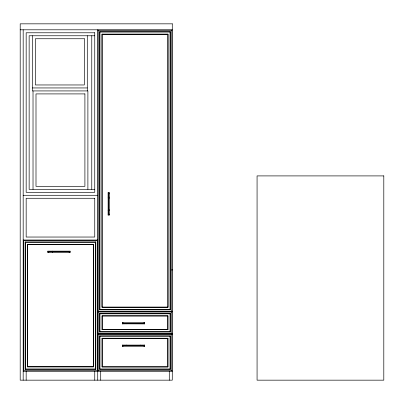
<?xml version="1.0" encoding="UTF-8"?>
<svg xmlns="http://www.w3.org/2000/svg" width="404" height="404" viewBox="0 0 404 404"><rect width="100%" height="100%" fill="white"/><g stroke="black" fill="none" stroke-linecap="round" stroke-linejoin="round"><path stroke-width="0.61" d="M108.12 197.157L108.12 210.575M109.292 210.575L108.095 210.575L108.095 215.049L109.292 215.049L109.292 210.575L109.292 192.683L108.095 192.683L108.095 197.157L109.292 197.157M109.216 192.683L108.691 194.47L108.691 213.256L108.171 215.049M167.953 307.257L167.953 34.123L102.05 34.123L102.05 307.257L167.953 307.257L167.953 34.123M170.337 309.646L170.039 309.348L170.039 32.032L170.337 31.734L99.667 31.734L99.667 309.646L170.337 309.646L170.337 31.734M97.728 371.22L97.283 370.771L97.283 240.466L97.728 240.016L23.18 240.016L23.629 240.466L23.629 370.771L23.18 371.22L172.276 371.22L171.826 370.771L98.177 370.771L97.728 371.22L97.728 29.8L98.177 30.244L98.177 311.136L97.728 311.585L98.177 312.029L171.826 312.029L172.276 311.585L171.826 311.136L171.826 30.244L172.276 29.8L20.2 29.8M93.405 366.898L93.405 244.344L27.507 244.344L27.507 366.898L93.405 366.898L93.405 244.344M95.788 369.281L95.49 368.983L95.49 242.254L95.788 241.956L25.119 241.956L25.119 369.281L95.788 369.281L95.788 241.956M25.119 369.281L25.417 368.983L25.417 242.254L25.119 241.956M27.507 366.898L27.507 244.344M99.667 309.646L99.965 309.348L99.965 32.032L99.667 31.734M102.05 307.257L102.05 34.123M97.728 333.946L98.177 333.502L171.826 333.502L172.276 333.946L171.826 334.396L98.177 334.396L97.728 333.946L172.276 333.946M99.667 332.007L99.965 331.709L170.039 331.709L170.337 332.007L170.337 313.519L99.667 313.519L99.667 332.007L170.337 332.007M102.05 329.624L167.953 329.624L167.953 315.908L102.05 315.908L102.05 329.624L167.953 329.624M171.872 270.236L172.276 269.837L171.872 269.438M99.667 369.281L99.965 368.983L170.039 368.983L170.337 369.281L170.337 335.886L99.667 335.886L99.667 369.281L170.337 369.281M102.05 366.898L167.953 366.898L167.953 338.269L102.05 338.269L102.05 366.898L167.953 366.898M102.05 315.908L167.953 315.908M99.667 313.519L99.965 313.817L170.039 313.817L170.337 313.519M102.05 338.269L167.953 338.269M99.667 335.886L99.965 336.184L170.039 336.184L170.337 335.886M70.145 252.263L68.357 251.737L49.571 251.737L47.783 252.263M68.357 251.737L70.145 251.217M144.693 323.826L142.905 323.306L124.119 323.306L122.326 323.826M142.905 323.306L144.693 322.781M144.693 346.193L142.905 345.667L124.119 345.667L122.326 346.193M142.905 345.667L144.693 345.147M52.252 252.313L70.145 252.338L70.145 251.142L47.783 251.142L47.783 252.338L52.252 252.338L52.252 251.142M140.218 345.092L126.8 345.092M98.177 30.244L171.826 30.244M99.965 32.032L170.039 32.032M102.202 34.269L167.801 34.269M94.748 35.764L29.144 35.764L29.144 189.33L94.748 189.33M32.426 87.946L87.289 87.946M23.18 195.289L97.728 195.289M108.216 198.202L109.171 198.202M108.216 209.53L109.171 209.53M23.629 240.466L97.283 240.466M25.417 242.254L95.49 242.254M27.654 244.491L93.253 244.491M102.202 307.111L167.801 307.111M99.965 309.348L170.039 309.348M98.177 311.136L171.826 311.136M97.728 311.585L172.276 311.585M126.8 345.072L122.326 345.072L122.326 346.263L144.693 346.263L144.693 345.072L140.218 345.072M27.654 366.746L93.253 366.746M25.417 368.983L95.49 368.983M23.629 370.771L97.283 370.771M47.783 251.217L49.571 251.737M122.326 322.781L124.119 323.306M122.326 345.147L124.119 345.667M108.691 194.47L108.171 192.683M108.691 213.256L109.216 215.049M171.826 312.029L171.826 333.502M171.826 334.396L171.826 370.771M170.039 313.817L170.039 331.709M170.039 336.184L170.039 368.983M169.291 371.22L169.291 380.164M167.801 316.054L167.801 329.472M167.801 338.421L167.801 366.746M102.202 316.054L102.202 329.472M102.202 338.421L102.202 366.746M100.712 371.22L100.712 380.164M99.965 313.817L99.965 331.709M99.965 336.184L99.965 368.983M98.177 312.029L98.177 333.502M98.177 334.396L98.177 370.771M97.728 371.342L97.728 380.164M94.748 371.22L94.748 380.164M91.764 35.764L91.764 189.33M87.89 189.33L87.89 90.925L32.426 90.925L32.426 35.764M87.289 35.764L87.289 90.925M33.022 90.925L33.022 189.33M26.164 371.22L26.164 380.164M23.18 29.8L23.18 380.164M126.942 323.831L122.326 323.902L122.326 322.71L144.693 322.71L144.693 323.902L126.942 323.831M172.276 23.836L20.2 23.836L20.2 380.164L172.276 380.164L172.276 23.836M94.748 32.78L26.164 32.78L26.164 192.309L94.748 192.309L94.748 32.78M84.31 38.744L35.406 38.744L35.406 84.961L84.31 84.961L84.31 38.744M84.906 93.91L36.001 93.91L36.001 186.345L84.906 186.345L84.906 93.91M383.8 175.907L257.07 175.907L257.07 380.164L383.8 380.164L383.8 175.907M94.748 198.273L26.164 198.273L26.164 237.037L94.748 237.037L94.748 198.273"/></g></svg>
